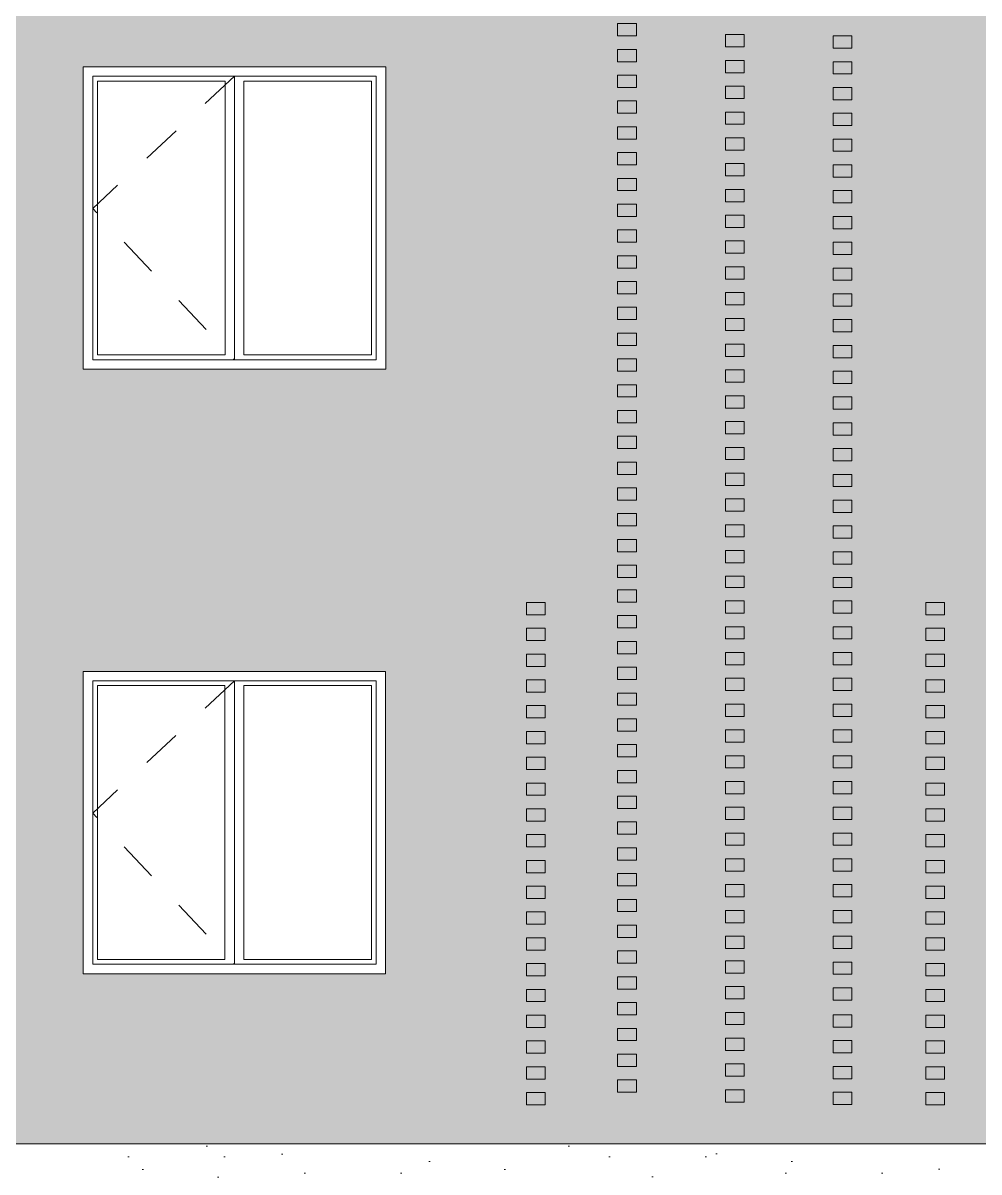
# Model space of a CAD drawing. Header units: millimetres. Extents: x 476244520 to 476657119, y 4620824743 to 4621446928.
# Drawn here: x 476619859 to 476624917, y 4621025817 to 4621031898 of the extents above; entities that cross this region are included whole.
import ezdxf

# ---------------------------------------------------------------- set-up
doc = ezdxf.new("R2010")
doc.units = ezdxf.units.MM
doc.header["$MEASUREMENT"] = 0
doc.linetypes.add('Dashed', pattern=[423.333333, 211.666667, -211.666667])
for name, color, linetype, lineweight in [('0_Pen_No__7_Pen_No__250', 7, 'Continuous', 0), ('2D Drafting - General_Pen_No__7_Pen_No__250', 7, 'Continuous', 0), ('New_2D Drafting - General_Pen_No__30_Pen_No__9_Pen_No__9_Pen_No__42', 250, 'Continuous', 0), ('New_2D Drafting - General_Pen_No__30_Pen_No__9_Pen_No__9_Pen_No__7', 7, 'Continuous', 0), ('New_Structural - Bearing_Pen_No__250', 7, 'Continuous', 0), ('Structural - Bearing_Pen_No__7_Pen_No__7_Pen_No__250', 7, 'Continuous', 0)]:
    doc.layers.add(name, color=color, linetype=linetype, lineweight=lineweight)
doc.layers.add('New_2D Drafting - General_Pen_No__30_Pen_No__9_Pen_No__9_Pen_No__254', color=7, linetype='Continuous', lineweight=0, true_color=0xcccccc)

msp = doc.modelspace()

# ---------------------------------------------------------------- hatches: boundary and pattern name
at = {"layer": 'New_2D Drafting - General_Pen_No__30_Pen_No__9_Pen_No__9_Pen_No__254', "linetype": 'Continuous', "lineweight": 0, "true_color": 0xcccccc}
h = msp.add_hatch(dxfattribs=at)
h.set_pattern_fill('BRICK___RUNNING_BOND', color=254, style=0, pattern_type=2)
h.set_pattern_definition([(0, (476622876.87, 4621034175.24), (0, 66.64), []), (90, (476622876.87, 4621034175.24), (-244.8, 0), [66.64, -66.64]), (90, (476622999.27, 4621034241.88), (-244.8, 0), [66.64, -66.64])])
h.paths.add_polyline_path([(476630047.219, 4621038706.026), (476630047.226, 4621028596.024), (476629976.822, 4621028596.024), (476629976.822, 4621025966.681), (476629972.268, 4621025966.024), (476612277.162, 4621025966.024), (476612207.162, 4621025966.024), (476612207.162, 4621029166.014), (476612207.162, 4621039165.621), (476630047.219, 4621039165.617)])
h.paths.add_polyline_path([(476621777.992, 4621031666.024), (476620177.559, 4621031666.024), (476620177.559, 4621030066.024), (476621777.992, 4621030066.024)], flags=0)
h.paths.add_polyline_path([(476621777.558, 4621036466.024), (476620177.559, 4621036466.024), (476620177.559, 4621038066.024), (476621777.558, 4621038066.024)], flags=0)
h.paths.add_polyline_path([(476620177.559, 4621033266.024), (476621777.992, 4621033266.024), (476621777.992, 4621034866.024), (476620177.559, 4621034866.024)], flags=0)
h.paths.add_polyline_path([(476620177.077, 4621026866.024), (476620177.077, 4621028466.024), (476621777.078, 4621028466.024), (476621777.078, 4621026866.024)], flags=0)
h.paths.add_polyline_path([(476618177.219, 4621038066.024), (476616577.219, 4621038066.024), (476616577.219, 4621036466.024), (476618177.219, 4621036466.024)], flags=0)
h.paths.add_polyline_path([(476618177.219, 4621034866.024), (476616577.219, 4621034866.024), (476616577.219, 4621033266.024), (476618177.219, 4621033266.024)], flags=0)
h.paths.add_polyline_path([(476618177.219, 4621031666.024), (476616577.219, 4621031666.024), (476616577.219, 4621030066.024), (476618177.219, 4621030066.024)], flags=0)
h.paths.add_polyline_path([(476618176.823, 4621028466.024), (476616576.823, 4621028466.024), (476616576.823, 4621026866.024), (476618176.823, 4621026866.024)], flags=0)
at = {"layer": 'New_2D Drafting - General_Pen_No__30_Pen_No__9_Pen_No__9_Pen_No__42', "linetype": 'Continuous', "lineweight": 0}
h = msp.add_hatch(dxfattribs=at)
h.set_pattern_fill('CUT_STONE', color=250, style=0, pattern_type=2)
h.set_pattern_definition([(45, (476622876.87, 4621034975.24), (-254.5584, 254.5584), [0, -240, 0, -360]), (110, (476623676.87, 4621034975.24), (338.289, 123.127), [0, -176, 0, -304])])
h.paths.add_polyline_path([(476612277.162, 4621025966.024), (476629972.268, 4621025966.024), (476612277.162, 4621023666.024)])

# ---------------------------------------------------------------- linework, layer by layer
at = {"layer": '0_Pen_No__7_Pen_No__250', "color": 7, "linetype": 'Continuous', "lineweight": 0, "flags": 128}
for points in [[(476621777.559, 4621031666.024), (476620177.559, 4621031666.024), (476620177.559, 4621030066.024), (476621777.559, 4621030066.024)], [(476621777.162, 4621028466.024), (476620177.162, 4621028466.024), (476620177.162, 4621026866.024), (476621777.162, 4621026866.024)]]:
    msp.add_lwpolyline(points, close=True, dxfattribs=at)
at = {"layer": '2D Drafting - General_Pen_No__7_Pen_No__250', "color": 7, "linetype": 'Dashed', "lineweight": 0, "flags": 128}
for points in [[(476620977.935, 4621031616.62), (476620227.765, 4621030916.803), (476620977.498, 4621030116.024)], [(476620977.539, 4621028416.62), (476620227.368, 4621027716.803), (476620977.102, 4621026916.024)]]:
    msp.add_lwpolyline(points, dxfattribs=at)
at = {"layer": 'New_2D Drafting - General_Pen_No__30_Pen_No__9_Pen_No__9_Pen_No__7', "color": 7, "linetype": 'Continuous', "lineweight": 0, "flags": 128}
for points in [[(476630047.219, 4621038706.026), (476630047.226, 4621028596.024), (476629976.822, 4621028596.024), (476629976.822, 4621025966.681), (476629972.268, 4621025966.024), (476612277.162, 4621025966.024), (476612207.162, 4621025966.024), (476612207.162, 4621029166.014), (476612207.162, 4621039165.621), (476630047.219, 4621039165.617)], [(476621777.992, 4621031666.024), (476620177.559, 4621031666.024), (476620177.559, 4621030066.024), (476621777.992, 4621030066.024)], [(476620177.077, 4621026866.024), (476620177.077, 4621028466.024), (476621777.078, 4621028466.024), (476621777.078, 4621026866.024)], [(476612277.162, 4621025966.024), (476629972.268, 4621025966.024), (476612277.162, 4621023666.024)]]:
    msp.add_lwpolyline(points, close=True, dxfattribs=at)
at = {"layer": 'New_Structural - Bearing_Pen_No__250', "color": 7, "linetype": 'Continuous', "lineweight": 0}
for p, q in [((476623004.866, 4621031894.998), (476623104.538, 4621031894.998)), ((476623004.866, 4621031829.998), (476623004.866, 4621031894.998)), ((476623104.538, 4621031829.998), (476623104.538, 4621031894.998)), ((476623004.866, 4621031829.998), (476623104.538, 4621031829.998)), ((476623574.538, 4621031836.515), (476623674.211, 4621031836.515)), ((476623574.538, 4621031771.515), (476623574.538, 4621031836.515)), ((476623674.211, 4621031771.515), (476623674.211, 4621031836.515)), ((476624144.211, 4621031829.998), (476624243.883, 4621031829.998)), ((476624144.211, 4621031764.998), (476624144.211, 4621031829.998)), ((476624243.883, 4621031764.998), (476624243.883, 4621031829.998)), ((476623004.866, 4621031758.48), (476623104.538, 4621031758.48)), ((476623004.866, 4621031693.48), (476623004.866, 4621031758.48)), ((476623104.538, 4621031693.48), (476623104.538, 4621031758.48)), ((476623574.538, 4621031771.515), (476623674.211, 4621031771.515)), ((476624144.211, 4621031764.998), (476624243.883, 4621031764.998)), ((476623004.866, 4621031693.48), (476623104.538, 4621031693.48)), ((476623574.538, 4621031699.998), (476623674.211, 4621031699.998)), ((476623574.538, 4621031634.998), (476623574.538, 4621031699.998)), ((476623674.211, 4621031634.998), (476623674.211, 4621031699.998)), ((476624144.211, 4621031693.48), (476624243.883, 4621031693.48)), ((476624144.211, 4621031628.48), (476624144.211, 4621031693.48)), ((476624243.883, 4621031628.48), (476624243.883, 4621031693.48)), ((476623004.866, 4621031621.963), (476623104.538, 4621031621.963)), ((476623004.866, 4621031556.963), (476623004.866, 4621031621.963)), ((476623104.538, 4621031556.963), (476623104.538, 4621031621.963)), ((476623574.538, 4621031634.998), (476623674.211, 4621031634.998)), ((476624144.211, 4621031628.48), (476624243.883, 4621031628.48)), ((476623004.866, 4621031556.963), (476623104.538, 4621031556.963)), ((476623574.538, 4621031563.48), (476623674.211, 4621031563.48)), ((476623574.538, 4621031498.48), (476623574.538, 4621031563.48)), ((476623674.211, 4621031498.48), (476623674.211, 4621031563.48)), ((476624144.211, 4621031556.963), (476624243.883, 4621031556.963)), ((476624144.211, 4621031491.963), (476624144.211, 4621031556.963)), ((476624243.883, 4621031491.963), (476624243.883, 4621031556.963)), ((476623574.538, 4621031498.48), (476623674.211, 4621031498.48)), ((476623004.866, 4621031485.446), (476623104.538, 4621031485.446)), ((476623004.866, 4621031420.446), (476623004.866, 4621031485.446)), ((476623104.538, 4621031420.446), (476623104.538, 4621031485.446)), ((476624144.211, 4621031491.963), (476624243.883, 4621031491.963)), ((476623004.866, 4621031420.446), (476623104.538, 4621031420.446)), ((476623574.538, 4621031426.963), (476623674.211, 4621031426.963)), ((476623574.538, 4621031361.963), (476623574.538, 4621031426.963)), ((476623674.211, 4621031361.963), (476623674.211, 4621031426.963)), ((476624144.211, 4621031420.446), (476624243.883, 4621031420.446)), ((476624144.211, 4621031355.446), (476624144.211, 4621031420.446)), ((476624243.883, 4621031355.446), (476624243.883, 4621031420.446)), ((476623004.866, 4621031348.929), (476623104.538, 4621031348.929)), ((476623004.866, 4621031283.929), (476623004.866, 4621031348.929)), ((476623104.538, 4621031283.929), (476623104.538, 4621031348.929)), ((476623574.538, 4621031361.963), (476623674.211, 4621031361.963)), ((476624144.211, 4621031355.446), (476624243.883, 4621031355.446)), ((476623004.866, 4621031283.929), (476623104.538, 4621031283.929)), ((476623574.538, 4621031290.446), (476623674.211, 4621031290.446)), ((476623574.538, 4621031225.446), (476623574.538, 4621031290.446)), ((476623674.211, 4621031225.446), (476623674.211, 4621031290.446)), ((476624144.211, 4621031283.929), (476624243.883, 4621031283.929)), ((476624144.211, 4621031218.929), (476624144.211, 4621031283.929)), ((476624243.883, 4621031218.929), (476624243.883, 4621031283.929)), ((476623004.866, 4621031212.411), (476623104.538, 4621031212.411)), ((476623004.866, 4621031147.411), (476623004.866, 4621031212.411)), ((476623104.538, 4621031147.411), (476623104.538, 4621031212.411)), ((476623574.538, 4621031225.446), (476623674.211, 4621031225.446)), ((476624144.211, 4621031218.929), (476624243.883, 4621031218.929)), ((476623004.866, 4621031147.411), (476623104.538, 4621031147.411)), ((476623574.538, 4621031153.929), (476623674.211, 4621031153.929)), ((476623574.538, 4621031088.929), (476623574.538, 4621031153.929)), ((476623674.211, 4621031088.929), (476623674.211, 4621031153.929)), ((476624144.211, 4621031147.411), (476624243.883, 4621031147.411)), ((476624144.211, 4621031082.411), (476624144.211, 4621031147.411)), ((476624243.883, 4621031082.411), (476624243.883, 4621031147.411)), ((476623004.866, 4621031075.894), (476623104.538, 4621031075.894)), ((476623004.866, 4621031010.894), (476623004.866, 4621031075.894)), ((476623104.538, 4621031010.894), (476623104.538, 4621031075.894)), ((476623574.538, 4621031088.929), (476623674.211, 4621031088.929)), ((476624144.211, 4621031082.411), (476624243.883, 4621031082.411)), ((476623004.866, 4621031010.894), (476623104.538, 4621031010.894)), ((476623574.538, 4621031017.411), (476623674.211, 4621031017.411)), ((476623574.538, 4621030952.411), (476623574.538, 4621031017.411)), ((476623674.211, 4621030952.411), (476623674.211, 4621031017.411)), ((476624144.211, 4621031010.894), (476624243.883, 4621031010.894)), ((476624144.211, 4621030945.894), (476624144.211, 4621031010.894)), ((476624243.883, 4621030945.894), (476624243.883, 4621031010.894)), ((476623574.538, 4621030952.411), (476623674.211, 4621030952.411)), ((476623004.866, 4621030939.377), (476623104.538, 4621030939.377)), ((476623004.866, 4621030874.377), (476623004.866, 4621030939.377)), ((476623104.538, 4621030874.377), (476623104.538, 4621030939.377)), ((476624144.211, 4621030945.894), (476624243.883, 4621030945.894)), ((476623004.866, 4621030874.377), (476623104.538, 4621030874.377)), ((476623574.538, 4621030880.894), (476623674.211, 4621030880.894)), ((476623574.538, 4621030815.894), (476623574.538, 4621030880.894)), ((476623674.211, 4621030815.894), (476623674.211, 4621030880.894)), ((476624144.211, 4621030874.377), (476624243.883, 4621030874.377)), ((476624144.211, 4621030809.377), (476624144.211, 4621030874.377)), ((476624243.883, 4621030809.377), (476624243.883, 4621030874.377)), ((476623004.866, 4621030802.859), (476623104.538, 4621030802.859)), ((476623004.866, 4621030737.859), (476623004.866, 4621030802.859)), ((476623104.538, 4621030737.859), (476623104.538, 4621030802.859)), ((476623574.538, 4621030815.894), (476623674.211, 4621030815.894)), ((476624144.211, 4621030809.377), (476624243.883, 4621030809.377)), ((476623004.866, 4621030737.859), (476623104.538, 4621030737.859)), ((476623574.538, 4621030744.377), (476623674.211, 4621030744.377)), ((476623574.538, 4621030679.377), (476623574.538, 4621030744.377)), ((476623674.211, 4621030679.377), (476623674.211, 4621030744.377)), ((476624144.211, 4621030737.859), (476624243.883, 4621030737.859)), ((476624144.211, 4621030672.859), (476624144.211, 4621030737.859)), ((476624243.883, 4621030672.859), (476624243.883, 4621030737.859)), ((476623004.866, 4621030666.342), (476623104.538, 4621030666.342)), ((476623004.866, 4621030601.342), (476623004.866, 4621030666.342)), ((476623104.538, 4621030601.342), (476623104.538, 4621030666.342)), ((476623574.538, 4621030679.377), (476623674.211, 4621030679.377)), ((476624144.211, 4621030672.859), (476624243.883, 4621030672.859)), ((476623004.866, 4621030601.342), (476623104.538, 4621030601.342)), ((476623574.538, 4621030607.859), (476623674.211, 4621030607.859)), ((476623574.538, 4621030542.859), (476623574.538, 4621030607.859)), ((476623674.211, 4621030542.859), (476623674.211, 4621030607.859)), ((476624144.211, 4621030601.342), (476624243.883, 4621030601.342)), ((476624144.211, 4621030536.342), (476624144.211, 4621030601.342)), ((476624243.883, 4621030536.342), (476624243.883, 4621030601.342)), ((476623004.866, 4621030529.825), (476623104.538, 4621030529.825)), ((476623004.866, 4621030464.825), (476623004.866, 4621030529.825)), ((476623104.538, 4621030464.825), (476623104.538, 4621030529.825)), ((476623574.538, 4621030542.859), (476623674.211, 4621030542.859)), ((476624144.211, 4621030536.342), (476624243.883, 4621030536.342)), ((476623004.866, 4621030464.825), (476623104.538, 4621030464.825)), ((476623574.538, 4621030471.342), (476623674.211, 4621030471.342)), ((476623574.538, 4621030406.342), (476623574.538, 4621030471.342)), ((476623674.211, 4621030406.342), (476623674.211, 4621030471.342)), ((476624144.211, 4621030464.825), (476624243.883, 4621030464.825)), ((476624144.211, 4621030399.825), (476624144.211, 4621030464.825)), ((476624243.883, 4621030399.825), (476624243.883, 4621030464.825)), ((476623574.538, 4621030406.342), (476623674.211, 4621030406.342)), ((476624144.211, 4621030399.825), (476624243.883, 4621030399.825)), ((476623004.866, 4621030393.308), (476623104.538, 4621030393.308)), ((476623004.866, 4621030328.308), (476623004.866, 4621030393.308)), ((476623104.538, 4621030328.308), (476623104.538, 4621030393.308)), ((476623004.866, 4621030328.308), (476623104.538, 4621030328.308)), ((476623574.538, 4621030334.825), (476623674.211, 4621030334.825)), ((476623574.538, 4621030269.825), (476623574.538, 4621030334.825)), ((476623674.211, 4621030269.825), (476623674.211, 4621030334.825)), ((476624144.211, 4621030328.308), (476624243.883, 4621030328.308)), ((476624144.211, 4621030263.308), (476624144.211, 4621030328.308)), ((476624243.883, 4621030263.308), (476624243.883, 4621030328.308)), ((476623004.866, 4621030256.79), (476623104.538, 4621030256.79)), ((476623004.866, 4621030191.79), (476623004.866, 4621030256.79)), ((476623104.538, 4621030191.79), (476623104.538, 4621030256.79)), ((476623574.538, 4621030269.825), (476623674.211, 4621030269.825)), ((476624144.211, 4621030263.308), (476624243.883, 4621030263.308)), ((476623004.866, 4621030191.79), (476623104.538, 4621030191.79)), ((476623574.538, 4621030198.308), (476623674.211, 4621030198.308)), ((476623574.538, 4621030133.308), (476623574.538, 4621030198.308)), ((476623674.211, 4621030133.308), (476623674.211, 4621030198.308)), ((476624144.211, 4621030191.79), (476624243.883, 4621030191.79)), ((476624144.211, 4621030126.79), (476624144.211, 4621030191.79)), ((476624243.883, 4621030126.79), (476624243.883, 4621030191.79)), ((476623004.866, 4621030120.273), (476623104.538, 4621030120.273)), ((476623004.866, 4621030055.273), (476623004.866, 4621030120.273)), ((476623104.538, 4621030055.273), (476623104.538, 4621030120.273)), ((476623574.538, 4621030133.308), (476623674.211, 4621030133.308)), ((476624144.211, 4621030126.79), (476624243.883, 4621030126.79)), ((476623004.866, 4621030055.273), (476623104.538, 4621030055.273)), ((476623574.538, 4621030061.79), (476623674.211, 4621030061.79)), ((476623574.538, 4621029996.79), (476623574.538, 4621030061.79)), ((476623674.211, 4621029996.79), (476623674.211, 4621030061.79)), ((476624144.211, 4621030055.273), (476624243.883, 4621030055.273)), ((476624144.211, 4621029990.273), (476624144.211, 4621030055.273)), ((476624243.883, 4621029990.273), (476624243.883, 4621030055.273)), ((476623004.866, 4621029983.756), (476623104.538, 4621029983.756)), ((476623004.866, 4621029918.756), (476623004.866, 4621029983.756)), ((476623104.538, 4621029918.756), (476623104.538, 4621029983.756)), ((476623574.538, 4621029996.79), (476623674.211, 4621029996.79)), ((476624144.211, 4621029990.273), (476624243.883, 4621029990.273)), ((476623004.866, 4621029918.756), (476623104.538, 4621029918.756)), ((476623574.538, 4621029925.273), (476623674.211, 4621029925.273)), ((476623574.538, 4621029860.273), (476623574.538, 4621029925.273)), ((476623674.211, 4621029860.273), (476623674.211, 4621029925.273)), ((476624144.211, 4621029918.756), (476624243.883, 4621029918.756)), ((476624144.211, 4621029853.756), (476624144.211, 4621029918.756)), ((476624243.883, 4621029853.756), (476624243.883, 4621029918.756)), ((476623574.538, 4621029860.273), (476623674.211, 4621029860.273)), ((476624144.211, 4621029853.756), (476624243.883, 4621029853.756)), ((476623004.866, 4621029847.239), (476623104.538, 4621029847.239)), ((476623004.866, 4621029782.239), (476623004.866, 4621029847.239)), ((476623104.538, 4621029782.239), (476623104.538, 4621029847.239)), ((476623004.866, 4621029782.239), (476623104.538, 4621029782.239)), ((476623574.538, 4621029788.756), (476623674.211, 4621029788.756)), ((476623574.538, 4621029723.756), (476623574.538, 4621029788.756)), ((476623674.211, 4621029723.756), (476623674.211, 4621029788.756)), ((476624144.211, 4621029782.239), (476624243.883, 4621029782.239)), ((476624144.211, 4621029717.239), (476624144.211, 4621029782.239)), ((476624243.883, 4621029717.239), (476624243.883, 4621029782.239)), ((476623004.866, 4621029710.721), (476623104.538, 4621029710.721)), ((476623004.866, 4621029645.721), (476623004.866, 4621029710.721)), ((476623104.538, 4621029645.721), (476623104.538, 4621029710.721)), ((476623574.538, 4621029723.756), (476623674.211, 4621029723.756)), ((476624144.211, 4621029717.239), (476624243.883, 4621029717.239)), ((476623004.866, 4621029645.721), (476623104.538, 4621029645.721)), ((476623574.538, 4621029652.239), (476623674.211, 4621029652.239)), ((476623574.538, 4621029587.239), (476623574.538, 4621029652.239)), ((476623674.211, 4621029587.239), (476623674.211, 4621029652.239)), ((476624144.211, 4621029645.721), (476624243.883, 4621029645.721)), ((476624144.211, 4621029580.721), (476624144.211, 4621029645.721)), ((476624243.883, 4621029580.721), (476624243.883, 4621029645.721)), ((476623004.866, 4621029574.204), (476623104.538, 4621029574.204)), ((476623004.866, 4621029509.204), (476623004.866, 4621029574.204)), ((476623104.538, 4621029509.204), (476623104.538, 4621029574.204)), ((476623574.538, 4621029587.239), (476623674.211, 4621029587.239)), ((476624144.211, 4621029580.721), (476624243.883, 4621029580.721)), ((476623004.866, 4621029509.204), (476623104.538, 4621029509.204)), ((476623574.538, 4621029515.721), (476623674.211, 4621029515.721)), ((476623574.538, 4621029450.721), (476623574.538, 4621029515.721)), ((476623674.211, 4621029450.721), (476623674.211, 4621029515.721)), ((476624144.211, 4621029509.204), (476624243.883, 4621029509.204)), ((476624144.211, 4621029444.204), (476624144.211, 4621029509.204)), ((476624243.883, 4621029444.204), (476624243.883, 4621029509.204)), ((476623004.866, 4621029437.687), (476623104.538, 4621029437.687)), ((476623004.866, 4621029372.687), (476623004.866, 4621029437.687)), ((476623104.538, 4621029372.687), (476623104.538, 4621029437.687)), ((476623574.538, 4621029450.721), (476623674.211, 4621029450.721)), ((476624144.211, 4621029444.204), (476624243.883, 4621029444.204)), ((476623004.866, 4621029372.687), (476623104.538, 4621029372.687)), ((476623574.538, 4621029379.204), (476623674.211, 4621029379.204)), ((476623574.538, 4621029314.204), (476623574.538, 4621029379.204)), ((476623674.211, 4621029314.204), (476623674.211, 4621029379.204)), ((476624144.211, 4621029372.687), (476624243.883, 4621029372.687)), ((476624144.211, 4621029307.687), (476624144.211, 4621029372.687)), ((476624243.883, 4621029307.687), (476624243.883, 4621029372.687)), ((476623574.538, 4621029314.204), (476623674.211, 4621029314.204)), ((476624144.211, 4621029307.687), (476624243.883, 4621029307.687)), ((476623004.866, 4621029301.169), (476623104.538, 4621029301.169)), ((476623004.866, 4621029236.169), (476623004.866, 4621029301.169)), ((476623104.538, 4621029236.169), (476623104.538, 4621029301.169)), ((476623004.866, 4621029236.169), (476623104.538, 4621029236.169)), ((476623574.538, 4621029242.687), (476623674.211, 4621029242.687)), ((476623574.538, 4621029177.687), (476623574.538, 4621029242.687)), ((476623674.211, 4621029177.687), (476623674.211, 4621029242.687)), ((476624144.211, 4621029236.169), (476624243.883, 4621029236.169)), ((476624144.211, 4621029171.169), (476624144.211, 4621029236.169)), ((476624243.883, 4621029171.169), (476624243.883, 4621029236.169)), ((476623004.866, 4621029164.652), (476623104.538, 4621029164.652)), ((476623004.866, 4621029099.652), (476623004.866, 4621029164.652)), ((476623104.538, 4621029099.652), (476623104.538, 4621029164.652)), ((476623574.538, 4621029177.687), (476623674.211, 4621029177.687)), ((476624144.211, 4621029171.169), (476624243.883, 4621029171.169)), ((476623004.866, 4621029099.652), (476623104.538, 4621029099.652)), ((476623574.538, 4621029106.169), (476623674.211, 4621029106.169)), ((476623574.538, 4621029041.169), (476623574.538, 4621029106.169)), ((476623674.211, 4621029041.169), (476623674.211, 4621029106.169)), ((476624144.211, 4621029099.652), (476624243.883, 4621029099.652)), ((476624144.211, 4621029034.652), (476624144.211, 4621029099.652)), ((476624243.883, 4621029034.652), (476624243.883, 4621029099.652)), ((476623004.866, 4621029028.135), (476623104.538, 4621029028.135)), ((476623004.866, 4621028963.135), (476623004.866, 4621029028.135)), ((476623104.538, 4621028963.135), (476623104.538, 4621029028.135)), ((476623574.538, 4621029041.169), (476623674.211, 4621029041.169)), ((476624144.211, 4621029034.652), (476624243.883, 4621029034.652)), ((476623004.866, 4621028963.135), (476623104.538, 4621028963.135)), ((476623574.538, 4621028969.652), (476623674.211, 4621028969.652)), ((476623574.538, 4621028910.922), (476623574.538, 4621028969.652)), ((476623674.211, 4621028910.922), (476623674.211, 4621028969.652)), ((476624144.211, 4621028963.135), (476624243.883, 4621028963.135)), ((476624144.211, 4621028910.922), (476624144.211, 4621028963.135)), ((476624243.883, 4621028910.922), (476624243.883, 4621028963.135)), ((476623004.866, 4621028832.887), (476623004.866, 4621028897.887)), ((476623004.866, 4621028897.887), (476623104.538, 4621028897.887)), ((476623104.538, 4621028832.887), (476623104.538, 4621028897.887)), ((476623574.538, 4621028910.922), (476623674.211, 4621028910.922)), ((476624144.211, 4621028910.922), (476624243.883, 4621028910.922)), ((476622522.365, 4621028831.085), (476622622.037, 4621028831.085)), ((476622522.365, 4621028766.085), (476622522.365, 4621028831.085)), ((476622622.037, 4621028766.085), (476622622.037, 4621028831.085)), ((476623004.866, 4621028832.887), (476623104.538, 4621028832.887)), ((476623574.538, 4621028839.404), (476623674.211, 4621028839.404)), ((476623574.538, 4621028774.404), (476623574.538, 4621028839.404)), ((476623674.211, 4621028774.404), (476623674.211, 4621028839.404)), ((476624144.211, 4621028839.404), (476624243.883, 4621028839.404)), ((476624144.211, 4621028774.404), (476624144.211, 4621028839.404)), ((476624243.883, 4621028774.404), (476624243.883, 4621028839.404)), ((476624634.924, 4621028831.085), (476624734.596, 4621028831.085)), ((476624634.924, 4621028766.085), (476624634.924, 4621028831.085)), ((476624734.596, 4621028766.085), (476624734.596, 4621028831.085)), ((476622522.365, 4621028766.085), (476622622.037, 4621028766.085)), ((476623004.866, 4621028761.37), (476623104.538, 4621028761.37)), ((476623004.866, 4621028696.37), (476623004.866, 4621028761.37)), ((476623104.538, 4621028696.37), (476623104.538, 4621028761.37)), ((476623574.538, 4621028774.404), (476623674.211, 4621028774.404)), ((476624144.211, 4621028774.404), (476624243.883, 4621028774.404)), ((476624634.924, 4621028766.085), (476624734.596, 4621028766.085)), ((476623004.866, 4621028696.37), (476623104.538, 4621028696.37)), ((476623574.538, 4621028702.887), (476623674.211, 4621028702.887)), ((476623574.538, 4621028637.887), (476623574.538, 4621028702.887)), ((476623674.211, 4621028637.887), (476623674.211, 4621028702.887)), ((476624144.211, 4621028702.887), (476624243.883, 4621028702.887)), ((476624144.211, 4621028637.887), (476624144.211, 4621028702.887)), ((476624243.883, 4621028637.887), (476624243.883, 4621028702.887)), ((476622522.365, 4621028694.568), (476622622.037, 4621028694.568)), ((476622522.365, 4621028629.568), (476622522.365, 4621028694.568)), ((476622622.037, 4621028629.568), (476622622.037, 4621028694.568)), ((476623574.538, 4621028637.887), (476623674.211, 4621028637.887)), ((476624144.211, 4621028637.887), (476624243.883, 4621028637.887)), ((476624634.924, 4621028694.568), (476624734.596, 4621028694.568)), ((476624634.924, 4621028629.568), (476624634.924, 4621028694.568)), ((476624734.596, 4621028629.568), (476624734.596, 4621028694.568)), ((476622522.365, 4621028629.568), (476622622.037, 4621028629.568)), ((476623004.866, 4621028624.852), (476623104.538, 4621028624.852)), ((476623004.866, 4621028559.852), (476623004.866, 4621028624.852)), ((476623104.538, 4621028559.852), (476623104.538, 4621028624.852)), ((476624634.924, 4621028629.568), (476624734.596, 4621028629.568)), ((476622522.365, 4621028558.051), (476622622.037, 4621028558.051)), ((476622522.365, 4621028493.051), (476622522.365, 4621028558.051)), ((476622622.037, 4621028493.051), (476622622.037, 4621028558.051)), ((476623004.866, 4621028559.852), (476623104.538, 4621028559.852)), ((476623574.538, 4621028566.37), (476623674.211, 4621028566.37)), ((476623574.538, 4621028501.37), (476623574.538, 4621028566.37)), ((476623674.211, 4621028501.37), (476623674.211, 4621028566.37)), ((476624144.211, 4621028566.37), (476624243.883, 4621028566.37)), ((476624144.211, 4621028501.37), (476624144.211, 4621028566.37)), ((476624243.883, 4621028501.37), (476624243.883, 4621028566.37)), ((476624634.924, 4621028558.051), (476624734.596, 4621028558.051)), ((476624634.924, 4621028493.051), (476624634.924, 4621028558.051)), ((476624734.596, 4621028493.051), (476624734.596, 4621028558.051)), ((476622522.365, 4621028493.051), (476622622.037, 4621028493.051)), ((476623004.866, 4621028488.335), (476623104.538, 4621028488.335)), ((476623004.866, 4621028423.335), (476623004.866, 4621028488.335)), ((476623104.538, 4621028423.335), (476623104.538, 4621028488.335)), ((476623574.538, 4621028501.37), (476623674.211, 4621028501.37)), ((476624144.211, 4621028501.37), (476624243.883, 4621028501.37)), ((476624634.924, 4621028493.051), (476624734.596, 4621028493.051)), ((476622522.365, 4621028421.533), (476622622.037, 4621028421.533)), ((476622522.365, 4621028356.533), (476622522.365, 4621028421.533)), ((476622622.037, 4621028356.533), (476622622.037, 4621028421.533)), ((476623004.866, 4621028423.335), (476623104.538, 4621028423.335)), ((476623574.538, 4621028429.852), (476623674.211, 4621028429.852)), ((476623574.538, 4621028364.852), (476623574.538, 4621028429.852)), ((476623674.211, 4621028364.852), (476623674.211, 4621028429.852)), ((476624144.211, 4621028429.852), (476624243.883, 4621028429.852)), ((476624144.211, 4621028364.852), (476624144.211, 4621028429.852)), ((476624243.883, 4621028364.852), (476624243.883, 4621028429.852)), ((476624634.924, 4621028421.533), (476624734.596, 4621028421.533)), ((476624634.924, 4621028356.533), (476624634.924, 4621028421.533)), ((476624734.596, 4621028356.533), (476624734.596, 4621028421.533)), ((476622522.365, 4621028356.533), (476622622.037, 4621028356.533)), ((476623004.866, 4621028351.818), (476623104.538, 4621028351.818)), ((476623004.866, 4621028286.818), (476623004.866, 4621028351.818)), ((476623104.538, 4621028286.818), (476623104.538, 4621028351.818)), ((476623574.538, 4621028364.852), (476623674.211, 4621028364.852)), ((476624144.211, 4621028364.852), (476624243.883, 4621028364.852)), ((476624634.924, 4621028356.533), (476624734.596, 4621028356.533)), ((476622522.365, 4621028285.016), (476622622.037, 4621028285.016)), ((476622522.365, 4621028220.016), (476622522.365, 4621028285.016)), ((476622622.037, 4621028220.016), (476622622.037, 4621028285.016)), ((476623004.866, 4621028286.818), (476623104.538, 4621028286.818)), ((476623574.538, 4621028293.335), (476623674.211, 4621028293.335)), ((476623574.538, 4621028228.335), (476623574.538, 4621028293.335)), ((476623674.211, 4621028228.335), (476623674.211, 4621028293.335)), ((476624144.211, 4621028293.335), (476624243.883, 4621028293.335)), ((476624144.211, 4621028228.335), (476624144.211, 4621028293.335)), ((476624243.883, 4621028228.335), (476624243.883, 4621028293.335)), ((476624634.924, 4621028285.016), (476624734.596, 4621028285.016)), ((476624634.924, 4621028220.016), (476624634.924, 4621028285.016)), ((476624734.596, 4621028220.016), (476624734.596, 4621028285.016)), ((476622522.365, 4621028220.016), (476622622.037, 4621028220.016)), ((476623004.866, 4621028215.301), (476623104.538, 4621028215.301)), ((476623004.866, 4621028150.301), (476623004.866, 4621028215.301)), ((476623104.538, 4621028150.301), (476623104.538, 4621028215.301)), ((476623574.538, 4621028228.335), (476623674.211, 4621028228.335)), ((476624144.211, 4621028228.335), (476624243.883, 4621028228.335)), ((476624634.924, 4621028220.016), (476624734.596, 4621028220.016)), ((476623004.866, 4621028150.301), (476623104.538, 4621028150.301)), ((476623574.538, 4621028156.818), (476623674.211, 4621028156.818)), ((476623574.538, 4621028091.818), (476623574.538, 4621028156.818)), ((476623674.211, 4621028091.818), (476623674.211, 4621028156.818)), ((476624144.211, 4621028156.818), (476624243.883, 4621028156.818)), ((476624144.211, 4621028091.818), (476624144.211, 4621028156.818)), ((476624243.883, 4621028091.818), (476624243.883, 4621028156.818)), ((476622522.365, 4621028148.499), (476622622.037, 4621028148.499)), ((476622522.365, 4621028083.499), (476622522.365, 4621028148.499)), ((476622622.037, 4621028083.499), (476622622.037, 4621028148.499)), ((476623574.538, 4621028091.818), (476623674.211, 4621028091.818)), ((476624144.211, 4621028091.818), (476624243.883, 4621028091.818)), ((476624634.924, 4621028148.499), (476624734.596, 4621028148.499)), ((476624634.924, 4621028083.499), (476624634.924, 4621028148.499)), ((476624734.596, 4621028083.499), (476624734.596, 4621028148.499)), ((476622522.365, 4621028083.499), (476622622.037, 4621028083.499)), ((476623004.866, 4621028078.783), (476623104.538, 4621028078.783)), ((476623004.866, 4621028013.783), (476623004.866, 4621028078.783)), ((476623104.538, 4621028013.783), (476623104.538, 4621028078.783)), ((476624634.924, 4621028083.499), (476624734.596, 4621028083.499)), ((476622522.365, 4621028011.981), (476622622.037, 4621028011.981)), ((476622522.365, 4621027946.981), (476622522.365, 4621028011.981)), ((476622622.037, 4621027946.981), (476622622.037, 4621028011.981)), ((476623004.866, 4621028013.783), (476623104.538, 4621028013.783)), ((476623574.538, 4621028020.301), (476623674.211, 4621028020.301)), ((476623574.538, 4621027955.301), (476623574.538, 4621028020.301)), ((476623674.211, 4621027955.301), (476623674.211, 4621028020.301)), ((476624144.211, 4621028020.301), (476624243.883, 4621028020.301)), ((476624144.211, 4621027955.301), (476624144.211, 4621028020.301)), ((476624243.883, 4621027955.301), (476624243.883, 4621028020.301)), ((476624634.924, 4621028011.981), (476624734.596, 4621028011.981)), ((476624634.924, 4621027946.981), (476624634.924, 4621028011.981)), ((476624734.596, 4621027946.981), (476624734.596, 4621028011.981)), ((476622522.365, 4621027946.981), (476622622.037, 4621027946.981)), ((476623004.866, 4621027942.266), (476623104.538, 4621027942.266)), ((476623004.866, 4621027877.266), (476623004.866, 4621027942.266)), ((476623104.538, 4621027877.266), (476623104.538, 4621027942.266)), ((476623574.538, 4621027955.301), (476623674.211, 4621027955.301)), ((476624144.211, 4621027955.301), (476624243.883, 4621027955.301)), ((476624634.924, 4621027946.981), (476624734.596, 4621027946.981)), ((476622522.365, 4621027875.464), (476622622.037, 4621027875.464)), ((476622522.365, 4621027810.464), (476622522.365, 4621027875.464)), ((476622622.037, 4621027810.464), (476622622.037, 4621027875.464)), ((476623004.866, 4621027877.266), (476623104.538, 4621027877.266)), ((476623574.538, 4621027883.783), (476623674.211, 4621027883.783)), ((476623574.538, 4621027818.783), (476623574.538, 4621027883.783)), ((476623674.211, 4621027818.783), (476623674.211, 4621027883.783)), ((476624144.211, 4621027883.783), (476624243.883, 4621027883.783)), ((476624144.211, 4621027818.783), (476624144.211, 4621027883.783)), ((476624243.883, 4621027818.783), (476624243.883, 4621027883.783)), ((476624634.924, 4621027875.464), (476624734.596, 4621027875.464)), ((476624634.924, 4621027810.464), (476624634.924, 4621027875.464)), ((476624734.596, 4621027810.464), (476624734.596, 4621027875.464)), ((476622522.365, 4621027810.464), (476622622.037, 4621027810.464)), ((476623004.866, 4621027805.749), (476623104.538, 4621027805.749)), ((476623004.866, 4621027740.749), (476623004.866, 4621027805.749)), ((476623104.538, 4621027740.749), (476623104.538, 4621027805.749)), ((476623574.538, 4621027818.783), (476623674.211, 4621027818.783)), ((476624144.211, 4621027818.783), (476624243.883, 4621027818.783)), ((476624634.924, 4621027810.464), (476624734.596, 4621027810.464)), ((476622522.365, 4621027738.947), (476622622.037, 4621027738.947)), ((476622522.365, 4621027673.947), (476622522.365, 4621027738.947)), ((476622622.037, 4621027673.947), (476622622.037, 4621027738.947)), ((476623004.866, 4621027740.749), (476623104.538, 4621027740.749)), ((476623574.538, 4621027747.266), (476623674.211, 4621027747.266)), ((476623574.538, 4621027682.266), (476623574.538, 4621027747.266)), ((476623674.211, 4621027682.266), (476623674.211, 4621027747.266)), ((476624144.211, 4621027747.266), (476624243.883, 4621027747.266)), ((476624144.211, 4621027682.266), (476624144.211, 4621027747.266)), ((476624243.883, 4621027682.266), (476624243.883, 4621027747.266)), ((476624634.924, 4621027738.947), (476624734.596, 4621027738.947)), ((476624634.924, 4621027673.947), (476624634.924, 4621027738.947)), ((476624734.596, 4621027673.947), (476624734.596, 4621027738.947)), ((476622522.365, 4621027673.947), (476622622.037, 4621027673.947)), ((476623004.866, 4621027669.232), (476623104.538, 4621027669.232)), ((476623004.866, 4621027604.232), (476623004.866, 4621027669.232)), ((476623104.538, 4621027604.232), (476623104.538, 4621027669.232)), ((476623574.538, 4621027682.266), (476623674.211, 4621027682.266)), ((476624144.211, 4621027682.266), (476624243.883, 4621027682.266)), ((476624634.924, 4621027673.947), (476624734.596, 4621027673.947)), ((476622522.365, 4621027602.43), (476622622.037, 4621027602.43)), ((476622522.365, 4621027537.43), (476622522.365, 4621027602.43)), ((476622622.037, 4621027537.43), (476622622.037, 4621027602.43)), ((476623004.866, 4621027604.232), (476623104.538, 4621027604.232)), ((476623574.538, 4621027610.749), (476623674.211, 4621027610.749)), ((476623574.538, 4621027545.749), (476623574.538, 4621027610.749)), ((476623674.211, 4621027545.749), (476623674.211, 4621027610.749)), ((476624144.211, 4621027610.749), (476624243.883, 4621027610.749)), ((476624144.211, 4621027545.749), (476624144.211, 4621027610.749)), ((476624243.883, 4621027545.749), (476624243.883, 4621027610.749)), ((476624634.924, 4621027602.43), (476624734.596, 4621027602.43)), ((476624634.924, 4621027537.43), (476624634.924, 4621027602.43)), ((476624734.596, 4621027537.43), (476624734.596, 4621027602.43)), ((476623574.538, 4621027545.749), (476623674.211, 4621027545.749)), ((476624144.211, 4621027545.749), (476624243.883, 4621027545.749)), ((476622522.365, 4621027537.43), (476622622.037, 4621027537.43)), ((476623004.866, 4621027532.714), (476623104.538, 4621027532.714)), ((476623004.866, 4621027467.714), (476623004.866, 4621027532.714)), ((476623104.538, 4621027467.714), (476623104.538, 4621027532.714)), ((476624634.924, 4621027537.43), (476624734.596, 4621027537.43)), ((476622522.365, 4621027465.912), (476622622.037, 4621027465.912)), ((476622522.365, 4621027400.912), (476622522.365, 4621027465.912)), ((476622622.037, 4621027400.912), (476622622.037, 4621027465.912)), ((476623004.866, 4621027467.714), (476623104.538, 4621027467.714)), ((476623574.538, 4621027474.232), (476623674.211, 4621027474.232)), ((476623574.538, 4621027409.232), (476623574.538, 4621027474.232)), ((476623674.211, 4621027409.232), (476623674.211, 4621027474.232)), ((476624144.211, 4621027474.232), (476624243.883, 4621027474.232)), ((476624144.211, 4621027409.232), (476624144.211, 4621027474.232)), ((476624243.883, 4621027409.232), (476624243.883, 4621027474.232)), ((476624634.924, 4621027465.912), (476624734.596, 4621027465.912)), ((476624634.924, 4621027400.912), (476624634.924, 4621027465.912)), ((476624734.596, 4621027400.912), (476624734.596, 4621027465.912)), ((476622522.365, 4621027400.912), (476622622.037, 4621027400.912)), ((476623004.866, 4621027396.197), (476623104.538, 4621027396.197)), ((476623004.866, 4621027331.197), (476623004.866, 4621027396.197)), ((476623104.538, 4621027331.197), (476623104.538, 4621027396.197)), ((476623574.538, 4621027409.232), (476623674.211, 4621027409.232)), ((476624144.211, 4621027409.232), (476624243.883, 4621027409.232)), ((476624634.924, 4621027400.912), (476624734.596, 4621027400.912)), ((476622522.365, 4621027329.395), (476622622.037, 4621027329.395)), ((476622522.365, 4621027264.395), (476622522.365, 4621027329.395)), ((476622622.037, 4621027264.395), (476622622.037, 4621027329.395)), ((476623004.866, 4621027331.197), (476623104.538, 4621027331.197)), ((476623574.538, 4621027337.714), (476623674.211, 4621027337.714)), ((476623574.538, 4621027272.714), (476623574.538, 4621027337.714)), ((476623674.211, 4621027272.714), (476623674.211, 4621027337.714)), ((476624144.211, 4621027337.714), (476624243.883, 4621027337.714)), ((476624144.211, 4621027272.714), (476624144.211, 4621027337.714)), ((476624243.883, 4621027272.714), (476624243.883, 4621027337.714)), ((476624634.924, 4621027329.395), (476624734.596, 4621027329.395)), ((476624634.924, 4621027264.395), (476624634.924, 4621027329.395)), ((476624734.596, 4621027264.395), (476624734.596, 4621027329.395)), ((476622522.365, 4621027264.395), (476622622.037, 4621027264.395)), ((476623004.866, 4621027259.68), (476623104.538, 4621027259.68)), ((476623004.866, 4621027194.68), (476623004.866, 4621027259.68)), ((476623104.538, 4621027194.68), (476623104.538, 4621027259.68)), ((476623574.538, 4621027272.714), (476623674.211, 4621027272.714)), ((476624144.211, 4621027272.714), (476624243.883, 4621027272.714)), ((476624634.924, 4621027264.395), (476624734.596, 4621027264.395)), ((476622522.365, 4621027192.878), (476622622.037, 4621027192.878)), ((476622522.365, 4621027127.878), (476622522.365, 4621027192.878)), ((476622622.037, 4621027127.878), (476622622.037, 4621027192.878)), ((476623004.866, 4621027194.68), (476623104.538, 4621027194.68)), ((476623574.538, 4621027201.197), (476623674.211, 4621027201.197)), ((476623574.538, 4621027136.197), (476623574.538, 4621027201.197)), ((476623674.211, 4621027136.197), (476623674.211, 4621027201.197)), ((476624144.211, 4621027201.197), (476624243.883, 4621027201.197)), ((476624144.211, 4621027136.197), (476624144.211, 4621027201.197)), ((476624243.883, 4621027136.197), (476624243.883, 4621027201.197)), ((476624634.924, 4621027192.878), (476624734.596, 4621027192.878)), ((476624634.924, 4621027127.878), (476624634.924, 4621027192.878)), ((476624734.596, 4621027127.878), (476624734.596, 4621027192.878)), ((476622522.365, 4621027127.878), (476622622.037, 4621027127.878)), ((476623004.866, 4621027123.162), (476623104.538, 4621027123.162)), ((476623004.866, 4621027058.162), (476623004.866, 4621027123.162)), ((476623104.538, 4621027058.162), (476623104.538, 4621027123.162)), ((476623574.538, 4621027136.197), (476623674.211, 4621027136.197)), ((476624144.211, 4621027136.197), (476624243.883, 4621027136.197)), ((476624634.924, 4621027127.878), (476624734.596, 4621027127.878)), ((476622522.365, 4621027056.361), (476622622.037, 4621027056.361)), ((476622522.365, 4621026991.361), (476622522.365, 4621027056.361)), ((476622622.037, 4621026991.361), (476622622.037, 4621027056.361)), ((476623004.866, 4621027058.162), (476623104.538, 4621027058.162)), ((476623574.538, 4621027064.68), (476623674.211, 4621027064.68)), ((476623574.538, 4621026999.68), (476623574.538, 4621027064.68)), ((476623674.211, 4621026999.68), (476623674.211, 4621027064.68)), ((476624144.211, 4621027064.68), (476624243.883, 4621027064.68)), ((476624144.211, 4621026999.68), (476624144.211, 4621027064.68)), ((476624243.883, 4621026999.68), (476624243.883, 4621027064.68)), ((476624634.924, 4621027056.361), (476624734.596, 4621027056.361)), ((476624634.924, 4621026991.361), (476624634.924, 4621027056.361)), ((476624734.596, 4621026991.361), (476624734.596, 4621027056.361)), ((476623574.538, 4621026999.68), (476623674.211, 4621026999.68)), ((476624144.211, 4621026999.68), (476624243.883, 4621026999.68)), ((476622522.365, 4621026991.361), (476622622.037, 4621026991.361)), ((476623004.866, 4621026986.645), (476623104.538, 4621026986.645)), ((476623004.866, 4621026921.645), (476623004.866, 4621026986.645)), ((476623104.538, 4621026921.645), (476623104.538, 4621026986.645)), ((476623574.538, 4621026934.68), (476623674.211, 4621026934.68)), ((476623574.538, 4621026869.68), (476623574.538, 4621026934.68)), ((476623674.211, 4621026869.68), (476623674.211, 4621026934.68)), ((476624634.924, 4621026991.361), (476624734.596, 4621026991.361)), ((476622522.365, 4621026919.843), (476622622.037, 4621026919.843)), ((476622522.365, 4621026854.843), (476622522.365, 4621026919.843)), ((476622622.037, 4621026854.843), (476622622.037, 4621026919.843)), ((476623004.866, 4621026921.645), (476623104.538, 4621026921.645)), ((476624144.211, 4621026928.162), (476624243.883, 4621026928.162)), ((476624144.211, 4621026863.162), (476624144.211, 4621026928.162)), ((476624243.883, 4621026863.162), (476624243.883, 4621026928.162)), ((476624634.924, 4621026919.843), (476624734.596, 4621026919.843)), ((476624634.924, 4621026854.843), (476624634.924, 4621026919.843)), ((476624734.596, 4621026854.843), (476624734.596, 4621026919.843)), ((476622522.365, 4621026854.843), (476622622.037, 4621026854.843)), ((476623004.866, 4621026850.128), (476623104.538, 4621026850.128)), ((476623004.866, 4621026785.128), (476623004.866, 4621026850.128)), ((476623104.538, 4621026785.128), (476623104.538, 4621026850.128)), ((476623574.538, 4621026869.68), (476623674.211, 4621026869.68)), ((476624144.211, 4621026863.162), (476624243.883, 4621026863.162)), ((476624634.924, 4621026854.843), (476624734.596, 4621026854.843)), ((476622522.365, 4621026783.326), (476622622.037, 4621026783.326)), ((476622522.365, 4621026718.326), (476622522.365, 4621026783.326)), ((476622622.037, 4621026718.326), (476622622.037, 4621026783.326)), ((476623004.866, 4621026785.128), (476623104.538, 4621026785.128)), ((476623574.538, 4621026798.162), (476623674.211, 4621026798.162)), ((476623574.538, 4621026733.162), (476623574.538, 4621026798.162)), ((476623674.211, 4621026733.162), (476623674.211, 4621026798.162)), ((476624144.211, 4621026791.645), (476624243.883, 4621026791.645)), ((476624144.211, 4621026726.645), (476624144.211, 4621026791.645)), ((476624243.883, 4621026726.645), (476624243.883, 4621026791.645)), ((476624634.924, 4621026783.326), (476624734.596, 4621026783.326)), ((476624634.924, 4621026718.326), (476624634.924, 4621026783.326)), ((476624734.596, 4621026718.326), (476624734.596, 4621026783.326)), ((476622522.365, 4621026718.326), (476622622.037, 4621026718.326)), ((476623004.866, 4621026713.611), (476623104.538, 4621026713.611)), ((476623004.866, 4621026648.611), (476623004.866, 4621026713.611)), ((476623104.538, 4621026648.611), (476623104.538, 4621026713.611)), ((476623574.538, 4621026733.162), (476623674.211, 4621026733.162)), ((476624144.211, 4621026726.645), (476624243.883, 4621026726.645)), ((476624634.924, 4621026718.326), (476624734.596, 4621026718.326)), ((476622522.365, 4621026646.809), (476622622.037, 4621026646.809)), ((476622522.365, 4621026581.809), (476622522.365, 4621026646.809)), ((476622622.037, 4621026581.809), (476622622.037, 4621026646.809)), ((476623004.866, 4621026648.611), (476623104.538, 4621026648.611)), ((476623574.538, 4621026661.645), (476623674.211, 4621026661.645)), ((476623574.538, 4621026596.645), (476623574.538, 4621026661.645)), ((476623674.211, 4621026596.645), (476623674.211, 4621026661.645)), ((476624144.211, 4621026648.611), (476624243.883, 4621026648.611)), ((476624144.211, 4621026583.611), (476624144.211, 4621026648.611)), ((476624243.883, 4621026583.611), (476624243.883, 4621026648.611)), ((476624634.924, 4621026646.809), (476624734.596, 4621026646.809)), ((476624634.924, 4621026581.809), (476624634.924, 4621026646.809)), ((476624734.596, 4621026581.809), (476624734.596, 4621026646.809)), ((476622522.365, 4621026581.809), (476622622.037, 4621026581.809)), ((476623004.866, 4621026577.093), (476623104.538, 4621026577.093)), ((476623004.866, 4621026512.093), (476623004.866, 4621026577.093)), ((476623104.538, 4621026512.093), (476623104.538, 4621026577.093)), ((476623574.538, 4621026596.645), (476623674.211, 4621026596.645)), ((476624144.211, 4621026583.611), (476624243.883, 4621026583.611)), ((476624634.924, 4621026581.809), (476624734.596, 4621026581.809)), ((476622522.365, 4621026510.291), (476622622.037, 4621026510.291)), ((476622522.365, 4621026445.291), (476622522.365, 4621026510.291)), ((476622622.037, 4621026445.291), (476622622.037, 4621026510.291)), ((476623004.866, 4621026512.093), (476623104.538, 4621026512.093)), ((476623574.538, 4621026525.128), (476623674.211, 4621026525.128)), ((476623574.538, 4621026460.128), (476623574.538, 4621026525.128)), ((476623674.211, 4621026460.128), (476623674.211, 4621026525.128)), ((476624144.211, 4621026512.093), (476624243.883, 4621026512.093)), ((476624144.211, 4621026447.093), (476624144.211, 4621026512.093)), ((476624243.883, 4621026447.093), (476624243.883, 4621026512.093)), ((476624634.924, 4621026510.291), (476624734.596, 4621026510.291)), ((476624634.924, 4621026445.291), (476624634.924, 4621026510.291)), ((476624734.596, 4621026445.291), (476624734.596, 4621026510.291)), ((476623574.538, 4621026460.128), (476623674.211, 4621026460.128)), ((476624144.211, 4621026447.093), (476624243.883, 4621026447.093)), ((476622522.365, 4621026445.291), (476622622.037, 4621026445.291)), ((476623004.866, 4621026440.576), (476623104.538, 4621026440.576)), ((476623004.866, 4621026375.576), (476623004.866, 4621026440.576)), ((476623104.538, 4621026375.576), (476623104.538, 4621026440.576)), ((476623574.538, 4621026388.611), (476623674.211, 4621026388.611)), ((476623574.538, 4621026323.611), (476623574.538, 4621026388.611)), ((476623674.211, 4621026323.611), (476623674.211, 4621026388.611)), ((476624634.924, 4621026445.291), (476624734.596, 4621026445.291)), ((476622522.365, 4621026373.774), (476622622.037, 4621026373.774)), ((476622522.365, 4621026308.774), (476622522.365, 4621026373.774)), ((476622622.037, 4621026308.774), (476622622.037, 4621026373.774)), ((476623004.866, 4621026375.576), (476623104.538, 4621026375.576)), ((476624144.211, 4621026375.576), (476624243.883, 4621026375.576)), ((476624144.211, 4621026310.576), (476624144.211, 4621026375.576)), ((476624243.883, 4621026310.576), (476624243.883, 4621026375.576)), ((476624634.924, 4621026373.774), (476624734.596, 4621026373.774)), ((476624634.924, 4621026308.774), (476624634.924, 4621026373.774)), ((476624734.596, 4621026308.774), (476624734.596, 4621026373.774)), ((476622522.365, 4621026308.774), (476622622.037, 4621026308.774)), ((476623004.866, 4621026304.059), (476623104.538, 4621026304.059)), ((476623004.866, 4621026239.059), (476623004.866, 4621026304.059)), ((476623104.538, 4621026239.059), (476623104.538, 4621026304.059)), ((476623574.538, 4621026323.611), (476623674.211, 4621026323.611)), ((476624144.211, 4621026310.576), (476624243.883, 4621026310.576)), ((476624634.924, 4621026308.774), (476624734.596, 4621026308.774)), ((476622522.365, 4621026237.257), (476622622.037, 4621026237.257)), ((476622522.365, 4621026172.257), (476622522.365, 4621026237.257)), ((476622622.037, 4621026172.257), (476622622.037, 4621026237.257)), ((476623004.866, 4621026239.059), (476623104.538, 4621026239.059)), ((476623574.538, 4621026252.093), (476623674.211, 4621026252.093)), ((476623574.538, 4621026187.093), (476623574.538, 4621026252.093)), ((476623674.211, 4621026187.093), (476623674.211, 4621026252.093)), ((476624144.211, 4621026239.059), (476624243.883, 4621026239.059)), ((476624144.211, 4621026174.059), (476624144.211, 4621026239.059)), ((476624243.883, 4621026174.059), (476624243.883, 4621026239.059)), ((476624634.924, 4621026237.257), (476624734.596, 4621026237.257)), ((476624634.924, 4621026172.257), (476624634.924, 4621026237.257)), ((476624734.596, 4621026172.257), (476624734.596, 4621026237.257)), ((476622522.365, 4621026172.257), (476622622.037, 4621026172.257)), ((476623574.538, 4621026187.093), (476623674.211, 4621026187.093)), ((476624144.211, 4621026174.059), (476624243.883, 4621026174.059)), ((476624634.924, 4621026172.257), (476624734.596, 4621026172.257))]:
    msp.add_line(p, q, dxfattribs=at)
at = {"layer": 'Structural - Bearing_Pen_No__7_Pen_No__7_Pen_No__250', "color": 7, "linetype": 'Continuous', "lineweight": 0}
for p, q in [((476621727.232, 4621031616.024), (476620227.752, 4621031616.024)), ((476620227.765, 4621031616.024), (476620227.765, 4621030116.024)), ((476620977.558, 4621031616.024), (476620977.558, 4621031590.975)), ((476621727.232, 4621030116.024), (476621727.232, 4621031616.024)), ((476620252.765, 4621031591.024), (476620927.558, 4621031591.024)), ((476620252.765, 4621030141.024), (476620252.765, 4621031591.024)), ((476620927.558, 4621031591.024), (476620927.558, 4621030141.024)), ((476620977.558, 4621031590.975), (476620977.498, 4621030116.024)), ((476621027.562, 4621031591.024), (476621702.232, 4621031591.024)), ((476621027.562, 4621030141.024), (476621027.562, 4621031591.024)), ((476621702.232, 4621031591.024), (476621702.232, 4621030141.024)), ((476620227.765, 4621030116.024), (476621727.232, 4621030116.024)), ((476620927.558, 4621030141.024), (476620252.765, 4621030141.024)), ((476621702.232, 4621030141.024), (476621027.562, 4621030141.024)), ((476621726.836, 4621028416.024), (476620227.356, 4621028416.024)), ((476620227.368, 4621028416.024), (476620227.368, 4621026916.024)), ((476620977.161, 4621028416.024), (476620977.161, 4621028390.975)), ((476621726.836, 4621026916.024), (476621726.836, 4621028416.024)), ((476620252.368, 4621028391.024), (476620927.161, 4621028391.024)), ((476620252.368, 4621026941.024), (476620252.368, 4621028391.024)), ((476620927.161, 4621028391.024), (476620927.161, 4621026941.024)), ((476620977.161, 4621028390.975), (476620977.102, 4621026916.024)), ((476621027.166, 4621028391.024), (476621701.836, 4621028391.024)), ((476621027.166, 4621026941.024), (476621027.166, 4621028391.024)), ((476621701.836, 4621028391.024), (476621701.836, 4621026941.024)), ((476620927.161, 4621026941.024), (476620252.368, 4621026941.024)), ((476621701.836, 4621026941.024), (476621027.166, 4621026941.024)), ((476620227.368, 4621026916.024), (476621726.836, 4621026916.024))]:
    msp.add_line(p, q, dxfattribs=at)

doc.saveas('drawing.dxf')
